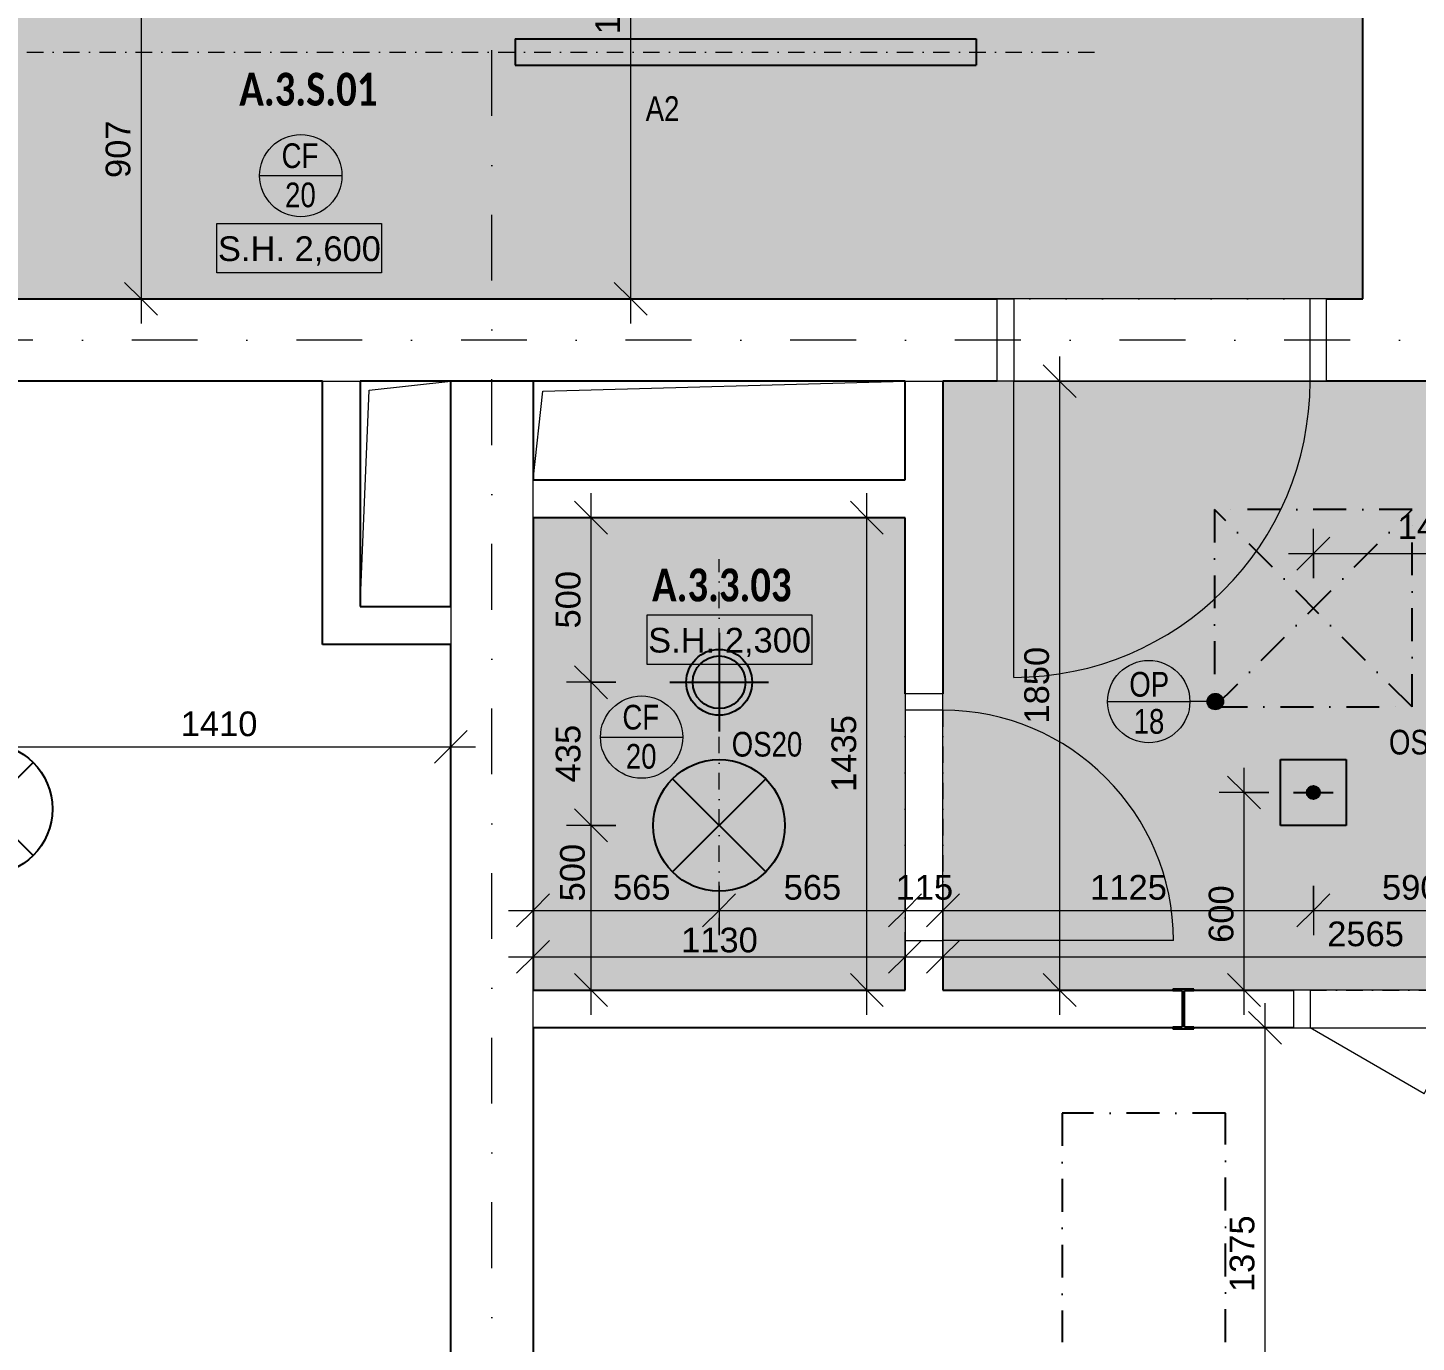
# Model space of a CAD drawing. Header units: millimetres. Extents: x -2236 to 45464, y -3604 to 14792.
# Drawn here: x 14790 to 19008, y 3805 to 7799 of the extents above; entities that cross this region are included whole.
import ezdxf

# ---------------------------------------------------------------- set-up
doc = ezdxf.new("R2010")
doc.units = ezdxf.units.MM
for name, pattern in [('ABMV_DashDot_2_2mm-S0_6mm', [110, 50, -30, 0, -30]), ('HA_DashDot_10mm-S3mm', [500, 200, -150, 0, -150]), ('HA_DashDot_2_2mm-S0_6mm', [110, 50, -30, 0, -30]), ('HA_DashDot_4mm-S1mm', [200, 100, -50, 0, -50])]:
    doc.linetypes.add(name, pattern=pattern)
for name, color, linetype, lineweight in [('A-____-____-DIMS', 9, 'Continuous', 5), ('A-____-____-DIMS-50', 9, 'Continuous', 5), ('A-AREA-____-IDEN', 9, 'Continuous', 9), ('A-CLNG-____-IDEN', 9, 'Continuous', 9), ('A-CLNG-____-PATT', 9, 'Continuous', 9), ('A-DETL-____-OTLN', 9, 'Continuous', 25), ('A-DETL-____-THIN', 9, 'Continuous', 9), ('A-DETL-GENF-OTLN', 9, 'Continuous', 9), ('A-DOOR-____-MCUT', 9, 'HA_DashDot_2_2mm-S0_6mm', 9), ('A-DOOR-____-OTLN', 9, 'Continuous', 9), ('A-DOOR-FRAM-OTLN', 9, 'Continuous', 9), ('A-FLOR-____-OVHD', 9, 'HA_DashDot_4mm-S1mm', 25), ('A-GENM-____-IDEN', 9, 'Continuous', 9), ('A-GENM-____-OTLN', 9, 'Continuous', 9), ('A-WALL-____-MCUT', 9, 'Continuous', 9), ('E-LITE-EQPM-IDEN', 9, 'Continuous', 9), ('E-LITE-EQPM-OTLN', 9, 'Continuous', 9), ('G-____-____-DIMS', 9, 'Continuous', 5), ('I-WALL-____-MCUT', 9, 'Continuous', 25), ('M-HVAC-CDFF-OTLN', 9, 'Continuous', 9), ('S-COLS-____-MCUT', 9, 'Continuous', 25), ('S-COLS-____-OTLN', 9, 'Continuous', 9), ('S-GRID-____-OTLN', 9, 'Continuous', 5)]:
    doc.layers.add(name, color=color, linetype=linetype, lineweight=lineweight)
doc.styles.add('Arial_1', font='arial.ttf', dxfattribs={"height": 75})
doc.styles.add('Arial_2', font='arial.ttf', dxfattribs={"width": 0.8, "height": 75})
doc.styles.add('Calibri_B', font='calibrib.ttf', dxfattribs={"width": 0.8, "height": 100})
doc.dimstyles.new('Inner_Dimensions', dxfattribs={"dimscale": 304.8, "dimtxt": 76.519455, "dimasz": 0.328084, "dimexe": 0.246063, "dimexo": 0.0625, "dimgap": 0.032808, "dimtad": 1, "dimdec": 0, "dimzin": 0, "dimdsep": 46, "dimtxsty": 'Arial_1', "dimblk1": 'OBLIQUE', "dimblk2": 'OBLIQUE', "dimsah": 1, "dimcen": 0.09, "dimdle": 0.246063, "dimazin": 0, "dimtfac": 1, "dimtdec": 4, "dimtix": 1, "dimtmove": 2, "dimatfit": 3, "dimfxl": 0.246063, "dimfxlon": 1, "dimtvp": 1, "dimtolj": 1, "dimtzin": 0, "dimlwd": 9, "dimlwe": 9, "dimarcsym": 2})
doc.dimstyles.new('Inner_Dimensions_1', dxfattribs={"dimscale": 304.8, "dimtxt": 76.519455, "dimasz": 0.328084, "dimexe": 0.246063, "dimexo": 0.0625, "dimgap": 0.032808, "dimtad": 1, "dimdec": 0, "dimzin": 0, "dimdsep": 46, "dimtxsty": 'Arial_1', "dimblk1": 'OBLIQUE', "dimblk2": 'OBLIQUE', "dimsah": 1, "dimcen": 0.09, "dimdle": 0.246063, "dimazin": 0, "dimtfac": 1, "dimtdec": 4, "dimtix": 1, "dimtmove": 0, "dimatfit": 3, "dimfxl": 0.246063, "dimfxlon": 1, "dimtvp": 1, "dimtolj": 1, "dimtzin": 0, "dimlwd": 9, "dimlwe": 9, "dimarcsym": 2})

# ---------------------------------------------------------------- blocks, each defined once
blk = doc.blocks.new('HA_DR_Double_Swing_Solid - In_BJ_1200x2100_800-2099675-DSP_3NP-A')
at = {"layer": 'A-DOOR-____-MCUT'}
for p, q in [((-600, 57.5), (600, 57.5)), ((-600, -57.5), (600, -57.5))]:
    blk.add_line(p, q, dxfattribs=at)
at = {"layer": 'A-DOOR-____-OTLN', "lineweight": 5}
for p, q in [((-253.6, -257.5), (-600, -57.5)), ((600, -857.5), (600, -57.5))]:
    blk.add_line(p, q, dxfattribs=at)
for centre, radius, start, end in [((-600, -57.5), 400, 330, 0), ((600, -57.5), 800, 180, 270)]:
    blk.add_arc(centre, radius, start, end, dxfattribs=at)
at = {"layer": 'A-DOOR-FRAM-OTLN'}
for p, q in [((-600, 57.5), (-650, 57.5)), ((-650, 57.5), (-650, -57.5)), ((600, 57.5), (-600, 57.5)), ((-600, 57.5), (-600, -57.5)), ((600, -57.5), (600, 57.5)), ((600, 57.5), (650, 57.5)), ((650, 57.5), (650, -57.5)), ((-650, -57.5), (-600, -57.5)), ((-600, -57.5), (600, -57.5)), ((650, -57.5), (600, -57.5))]:
    blk.add_line(p, q, dxfattribs=at)
blk = doc.blocks.new('HA_DR_Single_Swing_Solid - In_BJ_900x2100_Vstupni-2215773-DSP_3NP-A')
at = {"layer": 'A-DOOR-____-MCUT'}
for p, q in [((-450, 125), (450, 125)), ((-450, -125), (450, -125))]:
    blk.add_line(p, q, dxfattribs=at)
at = {"layer": 'A-DOOR-____-OTLN', "lineweight": 5}
blk.add_line((450, 1025), (450, 125), dxfattribs=at)
at = {"layer": 'A-DOOR-____-OTLN'}
for p, q in [((-500, 125), (500, 125)), ((-500, -125), (500, -125))]:
    blk.add_line(p, q, dxfattribs=at)
at = {"layer": 'A-DOOR-____-OTLN', "lineweight": 5}
blk.add_arc((450, 125), 900, 90, 180, dxfattribs=at)
at = {"layer": 'A-DOOR-FRAM-OTLN'}
for p, q in [((-500, 125), (-500, -125)), ((-450, 125), (-500, 125)), ((-450, 125), (-450, -125)), ((450, 125), (-450, 125)), ((450, -125), (450, 125)), ((450, 125), (500, 125)), ((500, 125), (500, -125)), ((-500, -125), (-450, -125)), ((-450, -125), (450, -125)), ((500, -125), (450, -125))]:
    blk.add_line(p, q, dxfattribs=at)
blk = doc.blocks.new('HA_DR_Single_Swing_Solid - In_BJ_700x2100-2215784-DSP_3NP-A')
at = {"layer": 'A-DOOR-____-MCUT'}
for p, q in [((-350, 57.5), (350, 57.5)), ((-350, -57.5), (350, -57.5))]:
    blk.add_line(p, q, dxfattribs=at)
at = {"layer": 'A-DOOR-____-OTLN', "lineweight": 5}
blk.add_line((350, 757.5), (350, 57.5), dxfattribs=at)
blk.add_arc((350, 57.5), 700, 90, 180, dxfattribs=at)
at = {"layer": 'A-DOOR-FRAM-OTLN'}
for p, q in [((-400, 57.5), (-400, -57.5)), ((-350, 57.5), (-400, 57.5)), ((-350, 57.5), (-350, -57.5)), ((350, 57.5), (-350, 57.5)), ((350, -57.5), (350, 57.5)), ((350, 57.5), (400, 57.5)), ((400, 57.5), (400, -57.5)), ((-400, -57.5), (-350, -57.5)), ((-350, -57.5), (350, -57.5)), ((400, -57.5), (350, -57.5))]:
    blk.add_line(p, q, dxfattribs=at)
blk = doc.blocks.new('HA_GM_Shaft_Rectangle - Default-2065186-DSP_3NP-A')
at = {"layer": 'A-DETL-GENF-OTLN'}
for p, q in [((27.5, -27.5), (275, 0)), ((0, -685), (27.5, -27.5))]:
    blk.add_line(p, q, dxfattribs=at)
at = {"layer": 'A-GENM-____-OTLN'}
for p, q in [((0, -685), (0, 0)), ((0, 0), (275, 0)), ((275, 0), (275, -685)), ((275, -685), (0, -685))]:
    blk.add_line(p, q, dxfattribs=at)
blk = doc.blocks.new('HA_GM_Shaft_Rectangle - Default-2065187-DSP_3NP-A')
at = {"layer": 'A-DETL-GENF-OTLN'}
for p, q in [((30, -30), (1130, 0)), ((0, -300), (30, -30))]:
    blk.add_line(p, q, dxfattribs=at)
at = {"layer": 'A-GENM-____-OTLN'}
for p, q in [((0, -300), (0, 0)), ((0, 0), (1130, 0)), ((1130, 0), (1130, -300)), ((1130, -300), (0, -300))]:
    blk.add_line(p, q, dxfattribs=at)
blk = doc.blocks.new('HA_LF_GenericSymbol - OS23_pokoj-1621429-DSP_3NP-A')
at = {"layer": 'E-LITE-EQPM-OTLN', "color": 11, "lineweight": 25}
for p, q in [((141.4, 141.4), (-141.4, -141.4)), ((-141.4, 141.4), (141.4, -141.4))]:
    blk.add_line(p, q, dxfattribs=at)
blk.add_circle((0, 0), 200, dxfattribs=at)
blk = doc.blocks.new('HA_LF_GenericSymbol_Linear - svitidlo 1400x80_os10-1866153-DSP_3NP-A')
at = {"layer": 'E-LITE-EQPM-OTLN', "color": 11, "lineweight": 25}
for p, q in [((40, 700), (-40, 700)), ((-40, 700), (-40, -700)), ((40, 700), (40, -700)), ((40, -700), (-40, -700))]:
    blk.add_line(p, q, dxfattribs=at)
blk = doc.blocks.new('HA_LF_GenericSymbol - OS20_chodby-2043339-DSP_3NP-A')
at = {"layer": 'E-LITE-EQPM-OTLN', "color": 11, "lineweight": 25}
for p, q in [((141.4, 141.4), (-141.4, -141.4)), ((-141.4, 141.4), (141.4, -141.4))]:
    blk.add_line(p, q, dxfattribs=at)
blk.add_circle((0, 0), 200, dxfattribs=at)
blk = doc.blocks.new('HA_sCO_I_Parallel - IPE 120-2148389-DSP_3NP-A')
at = {"layer": 'S-COLS-____-MCUT'}
for p, q in [((32, 60), (-32, 60)), ((-32, 60), (-32, 55.6)), ((-32, 55.6), (-3.15, 55.6)), ((-3.15, 55.6), (-3.15, -55.6)), ((3.15, 55.6), (32, 55.6)), ((3.15, -55.6), (3.15, 55.6)), ((32, 55.6), (32, 60)), ((-32, -55.6), (-32, -60)), ((-3.15, -55.6), (-32, -55.6)), ((-32, -60), (32, -60)), ((32, -55.6), (3.15, -55.6)), ((32, -60), (32, -55.6))]:
    blk.add_line(p, q, dxfattribs=at)
blk = doc.blocks.new('HA_VZT_GenericSymbol - Default-2029965-DSP_3NP-A')
at = {"layer": 'M-HVAC-CDFF-OTLN', "color": 92, "lineweight": 25}
for p, q in [((0, 150), (0, -150)), ((-150, 0), (150, 0))]:
    blk.add_line(p, q, dxfattribs=at)
for radius in [100, 80]:
    blk.add_circle((0, 0), radius, dxfattribs=at)
blk = doc.blocks.new('DIMBLOCK23-DSP_3NP-A')
at = {"layer": 'A-____-____-DIMS-50', "lineweight": 9}
for p, q in [((16325, 5192), (16325, 5042)), ((16325, 5117), (16325, 5192)), ((16890, 5192), (16890, 5042)), ((16890, 5117), (16890, 5192)), ((16325, 5117), (16375, 5167)), ((16890, 5117), (16940, 5167)), ((16250, 5117), (16890, 5117)), ((16325, 5117), (16275, 5067)), ((16890, 5117), (16840, 5067))]:
    blk.add_line(p, q, dxfattribs=at)
at = {"layer": 'A-____-____-DIMS-50', "color": 0, "lineweight": 9, "insert": (16567.6, 5224.4), "char_height": 75, "width": 207.662, "attachment_point": 1, "line_spacing_factor": 0.941778, "style": 'Arial_1'}
blk.add_mtext('565', dxfattribs=at)
blk = doc.blocks.new('_Oblique')
at = {"color": 0, "linetype": 'ByBlock', "lineweight": -2}
blk.add_line((-0.5, -0.5), (0.5, 0.5), dxfattribs=at)
blk = doc.blocks.new('DIMBLOCK24-DSP_3NP-A')
at = {"layer": 'A-____-____-DIMS-50', "lineweight": 9}
for p, q in [((16890, 5192), (16890, 5042)), ((16890, 5117), (16890, 5192)), ((17455, 5192), (17455, 5042)), ((17455, 5117), (17455, 5192)), ((16890, 5117), (16940, 5167)), ((17455, 5117), (17505, 5167)), ((16890, 5117), (16840, 5067)), ((16890, 5117), (17455, 5117)), ((17455, 5117), (17405, 5067))]:
    blk.add_line(p, q, dxfattribs=at)
at = {"layer": 'A-____-____-DIMS-50', "color": 0, "lineweight": 9, "insert": (17086, 5224.4), "char_height": 75, "width": 207.662, "attachment_point": 1, "line_spacing_factor": 0.941778, "style": 'Arial_1'}
blk.add_mtext('565', dxfattribs=at)
blk = doc.blocks.new('DIMBLOCK25-DSP_3NP-A')
at = {"layer": 'A-____-____-DIMS-50', "lineweight": 9}
for p, q in [((17455, 5192), (17455, 5042)), ((17455, 5117), (17455, 5192)), ((17570, 5192), (17570, 5042)), ((17570, 5117), (17570, 5192)), ((17455, 5117), (17505, 5167)), ((17570, 5117), (17620, 5167)), ((17455, 5117), (17405, 5067)), ((17455, 5117), (17570, 5117)), ((17570, 5117), (17520, 5067))]:
    blk.add_line(p, q, dxfattribs=at)
at = {"layer": 'A-____-____-DIMS-50', "color": 0, "lineweight": 9, "insert": (17426, 5224.4), "char_height": 75, "width": 207.662, "attachment_point": 1, "line_spacing_factor": 0.941778, "style": 'Arial_1'}
blk.add_mtext('115', dxfattribs=at)
blk = doc.blocks.new('DIMBLOCK26-DSP_3NP-A')
at = {"layer": 'A-____-____-DIMS-50', "lineweight": 9}
for p, q in [((17570, 5192), (17570, 5042)), ((17570, 5117), (17570, 5192)), ((18695, 5192), (18695, 5042)), ((18695, 5117), (18695, 5192)), ((17570, 5117), (17620, 5167)), ((18695, 5117), (18745, 5167)), ((17570, 5117), (17520, 5067)), ((17570, 5117), (18695, 5117)), ((18695, 5117), (18645, 5067))]:
    blk.add_line(p, q, dxfattribs=at)
at = {"layer": 'A-____-____-DIMS-50', "color": 0, "lineweight": 9, "insert": (18017.1, 5224.4), "char_height": 75, "width": 276.883, "attachment_point": 1, "line_spacing_factor": 0.941778, "style": 'Arial_1'}
blk.add_mtext('1125', dxfattribs=at)
blk = doc.blocks.new('DIMBLOCK27-DSP_3NP-A')
at = {"layer": 'A-____-____-DIMS-50', "lineweight": 9}
for p, q in [((18695, 5192), (18695, 5042)), ((18695, 5117), (18695, 5192)), ((19285, 5192), (19285, 5042)), ((19285, 5117), (19285, 5192)), ((18695, 5117), (18745, 5167)), ((19285, 5117), (19335, 5167)), ((18695, 5117), (18645, 5067)), ((18695, 5117), (19285, 5117)), ((19285, 5117), (19235, 5067))]:
    blk.add_line(p, q, dxfattribs=at)
at = {"layer": 'A-____-____-DIMS-50', "color": 0, "lineweight": 9, "insert": (18903.5, 5224.4), "char_height": 75, "width": 207.662, "attachment_point": 1, "line_spacing_factor": 0.941778, "style": 'Arial_1'}
blk.add_mtext('590', dxfattribs=at)
blk = doc.blocks.new('HA_Tag_Ceiling - Group _ Type Mark-1591810-DSP_3NP-A')
at = {"layer": 'A-CLNG-____-IDEN'}
blk.add_line((-2.5, 0), (2.5, 0), dxfattribs=at)
blk.add_circle((0, 0), 2.5, dxfattribs=at)
blk = doc.blocks.new('DIMBLOCK58-DSP_3NP-A')
at = {"layer": 'A-____-____-DIMS-50', "lineweight": 9}
for p, q in [((14665, 5688.9), (14665, 5538.9)), ((14665, 5613.9), (14665, 5688.9)), ((14665, 5613.9), (14715, 5663.9)), ((16075, 5688.9), (16075, 5538.9)), ((16075, 5613.9), (16075, 5688.9)), ((16075, 5613.9), (16125, 5663.9)), ((14665, 5613.9), (14615, 5563.9)), ((14665, 5613.9), (16150, 5613.9)), ((16075, 5613.9), (16025, 5563.9))]:
    blk.add_line(p, q, dxfattribs=at)
at = {"layer": 'A-____-____-DIMS-50', "color": 0, "lineweight": 9, "insert": (15254.6, 5721.3), "char_height": 75, "width": 276.883, "attachment_point": 1, "line_spacing_factor": 0.941778, "style": 'Arial_1'}
blk.add_mtext('1410', dxfattribs=at)
blk = doc.blocks.new('DIMBLOCK68-DSP_3NP-A')
at = {"layer": 'A-____-____-DIMS-50', "lineweight": 9}
for p, q in [((18548.2, 4760), (18498.2, 4810)), ((18548.2, 3385), (18548.2, 4835)), ((18473.2, 4760), (18623.2, 4760)), ((18548.2, 4760), (18473.2, 4760)), ((18548.2, 4760), (18598.2, 4710)), ((18548.2, 3385), (18498.2, 3435)), ((18623.2, 3385), (18473.2, 3385)), ((18548.2, 3385), (18598.2, 3335)), ((18548.2, 3385), (18623.2, 3385))]:
    blk.add_line(p, q, dxfattribs=at)
at = {"layer": 'A-____-____-DIMS-50', "color": 0, "lineweight": 9, "insert": (18440.8, 3957.1), "char_height": 75, "width": 276.883, "attachment_point": 1, "rotation": 90, "line_spacing_factor": 0.941778, "style": 'Arial_1'}
blk.add_mtext('1375', dxfattribs=at)
blk = doc.blocks.new('HA_TAG_GM_Products - Generic-588599-DSP_3NP-A')
at = {"layer": 'A-GENM-____-IDEN'}
blk.add_line((-2.5, 0), (2.5, 0), dxfattribs=at)
blk.add_circle((0, 0), 2.5, dxfattribs=at)
blk = doc.blocks.new('Spot Elevations - Generic-448778-DSP_3NP-A')
at = {"layer": 'G-____-____-DIMS', "lineweight": 9}
for p, q in [((-5, 0), (-5, 3)), ((-5, 3), (5, 3)), ((5, 3), (5, 0)), ((5, 0), (-5, 0))]:
    blk.add_line(p, q, dxfattribs=at)
blk = doc.blocks.new('DIMBLOCK86-DSP_3NP-A')
at = {"layer": 'A-____-____-DIMS-50', "lineweight": 9}
for p, q in [((18695, 6125.9), (18695, 6275.9)), ((18695, 6200.9), (18745, 6250.9)), ((20135, 6275.9), (20135, 6125.9)), ((20135, 6200.9), (20135, 6275.9)), ((20135, 6200.9), (20185, 6250.9)), ((18620, 6200.9), (20210, 6200.9)), ((18695, 6200.9), (18645, 6150.9)), ((18695, 6200.9), (18695, 6125.9)), ((20135, 6200.9), (20085, 6150.9))]:
    blk.add_line(p, q, dxfattribs=at)
at = {"layer": 'A-____-____-DIMS-50', "color": 0, "lineweight": 9, "insert": (18951.2, 6320.5), "char_height": 75, "width": 276.883, "attachment_point": 1, "line_spacing_factor": 0.941778, "style": 'Arial_1'}
blk.add_mtext('1440', dxfattribs=at)
blk = doc.blocks.new('DIMBLOCK88-DSP_3NP-A')
at = {"layer": 'A-____-____-DIMS-50', "lineweight": 9}
for p, q in [((18484.4, 5475.1), (18434.4, 5525.1)), ((18484.4, 4800), (18484.4, 5550.1)), ((18559.4, 5475.1), (18409.4, 5475.1)), ((18484.4, 5475.1), (18534.4, 5425.1)), ((18484.4, 5475.1), (18559.4, 5475.1)), ((18484.4, 4875), (18434.4, 4925)), ((18559.4, 4875), (18409.4, 4875)), ((18484.4, 4875), (18534.4, 4825)), ((18484.4, 4875), (18559.4, 4875))]:
    blk.add_line(p, q, dxfattribs=at)
at = {"layer": 'A-____-____-DIMS-50', "color": 0, "lineweight": 9, "insert": (18377.1, 5018.2), "char_height": 75, "width": 207.662, "attachment_point": 1, "rotation": 90, "line_spacing_factor": 0.941778, "style": 'Arial_1'}
blk.add_mtext('600', dxfattribs=at)
blk = doc.blocks.new('DIMBLOCK99-DSP_3NP-A')
at = {"layer": 'A-____-____-DIMS-50', "lineweight": 9}
for p, q in [((15134, 7882.5), (15084, 7932.5)), ((15209, 7882.5), (15059, 7882.5)), ((15134, 7882.5), (15134, 6900)), ((15134, 7882.5), (15184, 7832.5)), ((15134, 7882.5), (15209, 7882.5)), ((15134, 6975), (15084, 7025)), ((15209, 6975), (15059, 6975)), ((15134, 6975), (15184, 6925)), ((15134, 6975), (15209, 6975))]:
    blk.add_line(p, q, dxfattribs=at)
at = {"layer": 'A-____-____-DIMS-50', "color": 0, "lineweight": 9, "insert": (15026.6, 7342.2), "char_height": 75, "width": 207.662, "attachment_point": 1, "rotation": 90, "line_spacing_factor": 0.941778, "style": 'Arial_1'}
blk.add_mtext('907', dxfattribs=at)
blk = doc.blocks.new('DIMBLOCK123-DSP_3NP-A')
at = {"layer": 'A-____-____-DIMS-50', "lineweight": 9}
for p, q in [((16501.2, 5375), (16451.2, 5425)), ((16576.2, 5375), (16426.2, 5375)), ((16501.2, 4800), (16501.2, 5375)), ((16501.2, 5375), (16551.2, 5325)), ((16501.2, 5375), (16576.2, 5375)), ((16501.2, 4875), (16451.2, 4925)), ((16426.2, 4875), (16576.2, 4875)), ((16501.2, 4875), (16426.2, 4875)), ((16501.2, 4875), (16551.2, 4825))]:
    blk.add_line(p, q, dxfattribs=at)
at = {"layer": 'A-____-____-DIMS-50', "color": 0, "lineweight": 9, "insert": (16406.8, 5144.3), "char_height": 75, "width": 207.662, "attachment_point": 1, "rotation": 90, "line_spacing_factor": 0.941778, "style": 'Arial_1'}
blk.add_mtext('500', dxfattribs=at)
blk = doc.blocks.new('DIMBLOCK124-DSP_3NP-A')
at = {"layer": 'A-____-____-DIMS-50', "lineweight": 9}
for p, q in [((16501.2, 5810), (16451.2, 5860)), ((16576.2, 5810), (16426.2, 5810)), ((16501.2, 5375), (16501.2, 5810)), ((16501.2, 5810), (16551.2, 5760)), ((16501.2, 5810), (16576.2, 5810)), ((16501.2, 5375), (16451.2, 5425)), ((16576.2, 5375), (16426.2, 5375)), ((16501.2, 5375), (16551.2, 5325)), ((16501.2, 5375), (16576.2, 5375))]:
    blk.add_line(p, q, dxfattribs=at)
at = {"layer": 'A-____-____-DIMS-50', "color": 0, "lineweight": 9, "insert": (16393.8, 5506), "char_height": 75, "width": 207.662, "attachment_point": 1, "rotation": 90, "line_spacing_factor": 0.941778, "style": 'Arial_1'}
blk.add_mtext('435', dxfattribs=at)
blk = doc.blocks.new('DIMBLOCK125-DSP_3NP-A')
at = {"layer": 'A-____-____-DIMS-50', "lineweight": 9}
for p, q in [((16501.2, 5810), (16501.2, 6385)), ((16501.2, 6310), (16451.2, 6360)), ((16426.2, 6310), (16576.2, 6310)), ((16501.2, 6310), (16426.2, 6310)), ((16501.2, 6310), (16551.2, 6260)), ((16501.2, 5810), (16451.2, 5860)), ((16576.2, 5810), (16426.2, 5810)), ((16501.2, 5810), (16551.2, 5760)), ((16501.2, 5810), (16576.2, 5810))]:
    blk.add_line(p, q, dxfattribs=at)
at = {"layer": 'A-____-____-DIMS-50', "color": 0, "lineweight": 9, "insert": (16393.8, 5973.5), "char_height": 75, "width": 207.662, "attachment_point": 1, "rotation": 90, "line_spacing_factor": 0.941778, "style": 'Arial_1'}
blk.add_mtext('500', dxfattribs=at)
blk = doc.blocks.new('DIMBLOCK137-DSP_3NP-A')
at = {"layer": 'A-____-____-DIMS-50', "lineweight": 9}
for p, q in [((16621.4, 8475), (16571.4, 8525)), ((16696.4, 8475), (16546.4, 8475)), ((16621.4, 6900), (16621.4, 8475)), ((16621.4, 8475), (16671.4, 8425)), ((16621.4, 8475), (16696.4, 8475)), ((16621.4, 6975), (16571.4, 7025)), ((16546.4, 6975), (16696.4, 6975)), ((16621.4, 6975), (16546.4, 6975)), ((16621.4, 6975), (16671.4, 6925))]:
    blk.add_line(p, q, dxfattribs=at)
at = {"layer": 'A-____-____-DIMS-50', "color": 0, "lineweight": 9, "insert": (16514, 7778.9), "char_height": 75, "width": 276.883, "attachment_point": 1, "rotation": 90, "line_spacing_factor": 0.941778, "style": 'Arial_1'}
blk.add_mtext('1500', dxfattribs=at)
blk = doc.blocks.new('DIMBLOCK146-DSP_3NP-A')
at = {"layer": 'A-____-____-DIMS-50', "lineweight": 9}
for p, q in [((16325, 5050.7), (16325, 4900.7)), ((16325, 4975.7), (16325, 5050.7)), ((16325, 4975.7), (16375, 5025.7)), ((17455, 5050.7), (17455, 4900.7)), ((17455, 4975.7), (17455, 5050.7)), ((17455, 4975.7), (17505, 5025.7)), ((16250, 4975.7), (17530, 4975.7)), ((16325, 4975.7), (16275, 4925.7)), ((17455, 4975.7), (17405, 4925.7))]:
    blk.add_line(p, q, dxfattribs=at)
at = {"layer": 'A-____-____-DIMS-50', "color": 0, "lineweight": 9, "insert": (16774.6, 5064.4), "char_height": 75, "width": 276.883, "attachment_point": 1, "line_spacing_factor": 0.941778, "style": 'Arial_1'}
blk.add_mtext('1130', dxfattribs=at)
blk = doc.blocks.new('DIMBLOCK147-DSP_3NP-A')
at = {"layer": 'A-____-____-DIMS-50', "lineweight": 9}
for p, q in [((17570, 5050.7), (17570, 4900.7)), ((17570, 4975.7), (17570, 5050.7)), ((17570, 4975.7), (17620, 5025.7)), ((20135, 5050.7), (20135, 4900.7)), ((20135, 4975.7), (20135, 5050.7)), ((20135, 4975.7), (20185, 5025.7)), ((17495, 4975.7), (20210, 4975.7)), ((17570, 4975.7), (17520, 4925.7)), ((20135, 4975.7), (20085, 4925.7))]:
    blk.add_line(p, q, dxfattribs=at)
at = {"layer": 'A-____-____-DIMS-50', "color": 0, "lineweight": 9, "insert": (18737.1, 5083.1), "char_height": 75, "width": 276.883, "attachment_point": 1, "line_spacing_factor": 0.941778, "style": 'Arial_1'}
blk.add_mtext('2565', dxfattribs=at)
blk = doc.blocks.new('DIMBLOCK148-DSP_3NP-A')
at = {"layer": 'A-____-____-DIMS-50', "lineweight": 9}
for p, q in [((17338.6, 4800), (17338.6, 6385)), ((17338.6, 6310), (17288.6, 6360)), ((17263.6, 6310), (17413.6, 6310)), ((17338.6, 6310), (17263.6, 6310)), ((17338.6, 6310), (17388.6, 6260)), ((17338.6, 4875), (17288.6, 4925)), ((17263.6, 4875), (17413.6, 4875)), ((17338.6, 4875), (17263.6, 4875)), ((17338.6, 4875), (17388.6, 4825))]:
    blk.add_line(p, q, dxfattribs=at)
at = {"layer": 'A-____-____-DIMS-50', "color": 0, "lineweight": 9, "insert": (17231.3, 5477.1), "char_height": 75, "width": 276.883, "attachment_point": 1, "rotation": 90, "line_spacing_factor": 0.941778, "style": 'Arial_1'}
blk.add_mtext('1435', dxfattribs=at)
blk = doc.blocks.new('DIMBLOCK149-DSP_3NP-A')
at = {"layer": 'A-____-____-DIMS-50', "lineweight": 9}
for p, q in [((17924.2, 6800), (17924.2, 4800)), ((17924.2, 6725), (17874.2, 6775)), ((17999.2, 6725), (17849.2, 6725)), ((17924.2, 6725), (17974.2, 6675)), ((17924.2, 6725), (17999.2, 6725)), ((17924.2, 4875), (17874.2, 4925)), ((17999.2, 4875), (17849.2, 4875)), ((17924.2, 4875), (17974.2, 4825)), ((17924.2, 4875), (17999.2, 4875))]:
    blk.add_line(p, q, dxfattribs=at)
at = {"layer": 'A-____-____-DIMS-50', "color": 0, "lineweight": 9, "insert": (17816.9, 5684.6), "char_height": 75, "width": 276.883, "attachment_point": 1, "rotation": 90, "line_spacing_factor": 0.941778, "style": 'Arial_1'}
blk.add_mtext('1850', dxfattribs=at)

msp = doc.modelspace()

# ---------------------------------------------------------------- hatches: boundary and pattern name
at = {"layer": 'A-CLNG-____-PATT', "lineweight": 5}
h = msp.add_hatch(color=256, dxfattribs=at)
h.paths.add_polyline_path([(10940.5, 6975), (18845, 6975), (18845, 8475), (16710, 8475), (16710, 11550), (14510, 11550), (14510, 11532.6), (14420, 11532.6), (14420, 9767.8), (10940.5, 9767.8), (10940.5, 9050), (14910.5, 9050), (14910.5, 8475), (12857.5, 8475), (12857.5, 8472.5), (12793.5, 8472.5), (12793.5, 8475), (10940.5, 8475), (10940.5, 7225)])
h.paths.add_polyline_path([(15257.5, 7882.5), (15257.5, 9037.5), (16112.5, 9037.5), (16112.5, 7882.5), (15347.7, 7882.5)])
h = msp.add_hatch(color=256, dxfattribs=at)
h.paths.add_polyline_path([(20135, 4875), (20135, 5585.5), (20132.5, 5585.5), (20132.5, 5649.5), (20135, 5649.5), (20135, 8650), (19095, 8650), (19095, 6725), (17570, 6725), (17570, 4875), (18268, 4875), (18268, 4877.5), (18332, 4877.5), (18332, 4875), (19935, 4875)])
h.paths.add_polyline_path([(18695, 5455.1), (18689.8, 5455.7), (18685, 5457.7), (18680.9, 5460.9), (18677.7, 5465.1), (18675.7, 5469.9), (18675, 5475.1), (18675.7, 5480.2), (18677.7, 5485.1), (18680.9, 5489.2), (18685, 5492.4), (18689.8, 5494.4), (18695, 5495.1), (18700.2, 5494.4), (18705, 5492.4), (18709.1, 5489.2), (18712.3, 5485.1), (18714.3, 5480.2), (18715, 5475.1), (18714.3, 5469.9), (18712.3, 5465.1), (18709.1, 5460.9), (18705, 5457.7), (18700.2, 5455.7)])
msp.add_hatch(color=256, dxfattribs=at).paths.add_polyline_path([(17455, 4875), (17455, 6310), (16325, 6310), (16325, 4875), (16907.8, 4875)])
at = {"layer": 'A-DETL-GENF-OTLN'}
msp.add_hatch(color=1, dxfattribs=at).paths.add_polyline_path([(18695, 5455.1), (18700.2, 5455.7), (18705, 5457.7), (18709.1, 5460.9), (18712.3, 5465.1), (18714.3, 5469.9), (18715, 5475.1), (18714.3, 5480.2), (18712.3, 5485.1), (18709.1, 5489.2), (18705, 5492.4), (18700.2, 5494.4), (18695, 5495.1), (18689.8, 5494.4), (18685, 5492.4), (18680.9, 5489.2), (18677.7, 5485.1), (18675.7, 5480.2), (18675, 5475.1), (18675.7, 5469.9), (18677.7, 5465.1), (18680.9, 5460.9), (18685, 5457.7), (18689.8, 5455.7)])
at = {"layer": 'A-GENM-____-IDEN'}
h = msp.add_hatch(color=256, dxfattribs=at)
edge = h.paths.add_edge_path()
edge.add_arc((18397.3, 5751.4), 25, 0, 360)

# ---------------------------------------------------------------- linework, layer by layer
at = {"layer": 'A-DETL-____-OTLN', "linetype": 'ABMV_DashDot_2_2mm-S0_6mm', "lineweight": 5}
for p, q in [((12255, 7725), (18060, 7725)), ((16890, 5044), (16890, 6184))]:
    msp.add_line(p, q, dxfattribs=at)
at = {"layer": 'A-DETL-____-OTLN'}
for p, q in [((18595, 5575.1), (18795, 5575.1)), ((18595, 5375.1), (18595, 5575.1)), ((18795, 5575.1), (18795, 5375.1)), ((18695, 5455.1), (18695, 5495.1)), ((18635, 5475.1), (18755, 5475.1)), ((18795, 5375.1), (18595, 5375.1))]:
    msp.add_line(p, q, dxfattribs=at)
msp.add_circle((18695, 5475.1), 20, dxfattribs=at)
at = {"layer": 'A-DETL-____-THIN'}
for start, end in [(0, 180), (180, 0)]:
    msp.add_arc((18695, 5475.1), 20, start, end, dxfattribs=at)
at = {"layer": 'A-FLOR-____-OVHD'}
for p, q in [((18995, 6335), (18395, 6335)), ((18395, 6335), (18395, 5735)), ((18995, 5735), (18395, 6335)), ((18395, 5735), (18995, 6335)), ((18995, 5735), (18995, 6335)), ((18395, 5735), (18995, 5735)), ((18427.7, 4501.2), (17932.3, 4501.2)), ((17932.3, 4501.2), (17932.3, 3804.8)), ((18427.7, 3804.8), (18427.7, 4501.2))]:
    msp.add_line(p, q, dxfattribs=at)
at = {"layer": 'A-GENM-____-IDEN'}
msp.add_line((18397.3, 5751.4), (18319.9, 5751.4), dxfattribs=at)
msp.add_circle((18397.3, 5751.4), 25, dxfattribs=at)
at = {"layer": 'A-WALL-____-MCUT'}
for p, q in [((15685, 6725), (15800, 6725)), ((17455, 6725), (17570, 6725)), ((16325, 6310), (16325, 6425)), ((16075, 6040), (16075, 5925)), ((16325, 4760), (16325, 4875))]:
    msp.add_line(p, q, dxfattribs=at)
at = {"layer": 'I-WALL-____-MCUT'}
for p, q in [((18845, 6975), (18845, 8475)), ((12440, 6975), (17735, 6975)), ((18735, 6975), (18845, 6975)), ((15685, 6725), (13250, 6725)), ((15685, 5925), (15685, 6725)), ((15800, 6725), (15800, 6040)), ((17455, 6725), (15800, 6725)), ((16075, 6040), (16075, 6725)), ((16325, 6725), (16325, 6425)), ((17455, 6425), (17455, 6725)), ((17570, 6725), (17570, 5775)), ((17735, 6725), (17570, 6725)), ((19095, 6725), (18735, 6725)), ((16325, 6425), (17455, 6425)), ((16325, 6310), (16325, 4875)), ((17455, 6310), (16325, 6310)), ((17455, 5775), (17455, 6310)), ((15800, 6040), (16075, 6040)), ((16075, 5925), (15685, 5925)), ((16075, 2045), (16075, 5925)), ((17455, 4875), (17455, 4975)), ((17570, 4975), (17570, 4875)), ((16325, 4875), (17455, 4875)), ((17570, 4875), (18268, 4875)), ((18332, 4875), (18635, 4875)), ((16325, 4760), (16325, 2045)), ((18268, 4760), (16325, 4760)), ((18635, 4760), (18332, 4760))]:
    msp.add_line(p, q, dxfattribs=at)
at = {"layer": 'S-GRID-____-OTLN', "linetype": 'HA_DashDot_10mm-S3mm', "lineweight": 9}
for p, q in [((16200, -1971.1), (16200, 13159.9)), ((24807.7, 6850), (-547.2, 6850))]:
    msp.add_line(p, q, dxfattribs=at)

# ---------------------------------------------------------------- block references
at = {"layer": 'A-CLNG-____-IDEN', "xscale": 49.99999999999998, "yscale": 49.99999999999998, "zscale": 49.99999999999998}
for p in [(15619.4, 7349.4), (16654.6, 5643.4)]:
    msp.add_blockref('HA_Tag_Ceiling - Group _ Type Mark-1591810-DSP_3NP-A', p, dxfattribs=at)
at = {"layer": 'A-DOOR-____-OTLN'}
for name, p, rotation in [('HA_DR_Single_Swing_Solid - In_BJ_900x2100_Vstupni-2215773-DSP_3NP-A', (18235, 6850), 180), ('HA_DR_Single_Swing_Solid - In_BJ_700x2100-2215784-DSP_3NP-A', (17512.5, 5375), 269.9999999999998)]:
    msp.add_blockref(name, p, dxfattribs=dict(at, rotation=rotation))
msp.add_blockref('HA_DR_Double_Swing_Solid - In_BJ_1200x2100_800-2099675-DSP_3NP-A', (19285, 4817.5), dxfattribs=at)
at = {"layer": 'A-GENM-____-IDEN', "xscale": 49.99999999999998, "yscale": 49.99999999999998, "zscale": 49.99999999999998}
msp.add_blockref('HA_TAG_GM_Products - Generic-588599-DSP_3NP-A', (18194.9, 5751.4), dxfattribs=at)
at = {"layer": 'A-GENM-____-OTLN', "lineweight": 5}
for name, p in [('HA_GM_Shaft_Rectangle - Default-2065186-DSP_3NP-A', (15800, 6725)), ('HA_GM_Shaft_Rectangle - Default-2065187-DSP_3NP-A', (16325, 6725))]:
    msp.add_blockref(name, p, dxfattribs=at)
at = {"layer": 'E-LITE-EQPM-OTLN', "color": 11, "lineweight": 25, "rotation": 89.9999999999999}
msp.add_blockref('HA_LF_GenericSymbol_Linear - svitidlo 1400x80_os10-1866153-DSP_3NP-A', (16970.5, 7725), dxfattribs=at)
at = {"layer": 'E-LITE-EQPM-OTLN', "color": 11, "lineweight": 25}
for name, p in [('HA_LF_GenericSymbol - OS23_pokoj-1621429-DSP_3NP-A', (14665, 5425)), ('HA_LF_GenericSymbol - OS20_chodby-2043339-DSP_3NP-A', (16890, 5375))]:
    msp.add_blockref(name, p, dxfattribs=at)
at = {"layer": 'G-____-____-DIMS', "lineweight": 9, "xscale": 49.99999999999998, "yscale": 49.99999999999998, "zscale": 49.99999999999998}
for p in [(15614.4, 7054.1), (16921.2, 5864.5)]:
    msp.add_blockref('Spot Elevations - Generic-448778-DSP_3NP-A', p, dxfattribs=at)
at = {"layer": 'M-HVAC-CDFF-OTLN', "color": 92, "lineweight": 25}
msp.add_blockref('HA_VZT_GenericSymbol - Default-2029965-DSP_3NP-A', (16890, 5810), dxfattribs=at)
at = {"layer": 'S-COLS-____-OTLN', "rotation": 180}
msp.add_blockref('HA_sCO_I_Parallel - IPE 120-2148389-DSP_3NP-A', (18300, 4817.5), dxfattribs=at)

# ---------------------------------------------------------------- texts
at = {"layer": 'A-AREA-____-IDEN', "lineweight": 5, "char_height": 100, "attachment_point": 1, "style": 'Calibri_B'}
for s, insert, width in [('A.3.S.01', (15432.4, 7662), 522.7), ('A.3.3.03', (16686.2, 6155.6), 525.907)]:
    msp.add_mtext(s, dxfattribs=dict(at, insert=insert, width=width))
at = {"layer": 'A-CLNG-____-IDEN', "lineweight": 5, "char_height": 75, "attachment_point": 1, "style": 'Arial_2'}
for s, insert, width in [('CF', (15561, 7447.5), 137.89), ('20', (15571.6, 7328.4), 115.443), ('CF', (16596.2, 5741.5), 137.89), ('20', (16606.7, 5622.5), 115.443)]:
    msp.add_mtext(s, dxfattribs=dict(at, insert=insert, width=width))
at = {"layer": 'A-GENM-____-IDEN', "lineweight": 5, "char_height": 75, "attachment_point": 1, "style": 'Arial_2'}
for s, insert, width in [('OP', (18135.9, 5841.5), 147.51), ('18', (18149.1, 5728.7), 115.443)]:
    msp.add_mtext(s, dxfattribs=dict(at, insert=insert, width=width))
at = {"layer": 'E-LITE-EQPM-IDEN', "lineweight": 5, "char_height": 75, "attachment_point": 1, "style": 'Arial_2'}
for s, insert, width in [('A2', (16666.9, 7590.6), 125.063), ('OS20', (16928.3, 5659.3), 262.953), ('OS20', (18924.6, 5665.6), 262.953)]:
    msp.add_mtext(s, dxfattribs=dict(at, insert=insert, width=width))
at = {"layer": 'G-____-____-DIMS', "lineweight": 9, "char_height": 75, "width": 592.246, "attachment_point": 1, "line_spacing_factor": 0.941778, "style": 'Arial_1'}
for s, insert in [('S.H. 2,600', (15367.6, 7165)), ('S.H. 2,300', (16674.4, 5975.4))]:
    msp.add_mtext(s, dxfattribs=dict(at, insert=insert))

# ---------------------------------------------------------------- dimensions: what is measured, and where the dimension line sits
at = {"layer": 'A-____-____-DIMS', "lineweight": 9}
for base, p1, p2, override, picture, middle in [((16621.4, 8475), (16546.4, 6975), (16696.4, 8475), {"dimpost": '<>', "dimfxl": 1507.481343}, 'DIMBLOCK137-DSP_3NP-A', (16564, 7917.4)), ((18484.4, 5475.1), (18559.4, 4875), (18559.4, 5475.1), {"dimpost": '<>', "dimfxl": 600.058018}, 'DIMBLOCK88-DSP_3NP-A', (18427.1, 5122)), ((16501.2, 5375), (16426.2, 4875), (16576.2, 5375), {"dimpost": '<>', "dimfxl": 522.015325}, 'DIMBLOCK123-DSP_3NP-A', (16456.8, 5248.2))]:
    dim = msp.add_linear_dim(base=base, p1=p1, p2=p2, angle=90, dimstyle='Inner_Dimensions', override=override, dxfattribs=at)
    dim.commit()
    dim.dimension.update_dxf_attribs({"geometry": picture, "text_midpoint": middle, "dimtype": 160, "text_rotation": 90})
for base, p1, p2, override, picture, middle in [((15133.9803, 6975), (15208.9803, 7882.4604), (15208.9803, 6975), {"dimpost": '<>', "dimfxl": 907.460368}, 'DIMBLOCK99-DSP_3NP-A', (15085.6873, 7428.7302)), ((17924.2, 4875), (17999.2, 6725), (17999.2, 4875), {"dimpost": '<>', "dimfxl": 1850}, 'DIMBLOCK149-DSP_3NP-A', (17875.9, 5800)), ((16501.2, 6310), (16576.2, 5810), (16426.2, 6310), {"dimpost": '<>', "dimfxl": 522.015325}, 'DIMBLOCK125-DSP_3NP-A', (16452.9, 6060)), ((17338.6, 6310), (17263.6, 4875), (17263.6, 6310), {"dimpost": '<>', "dimfxl": 1435}, 'DIMBLOCK148-DSP_3NP-A', (17290.3, 5592.5)), ((16501.2, 5810), (16576.2, 5375), (16576.2, 5810), {"dimpost": '<>', "dimfxl": 435}, 'DIMBLOCK124-DSP_3NP-A', (16452.9, 5592.5)), ((18548.2, 4760), (18623.2, 3385), (18473.2, 4760), {"dimpost": '<>', "dimfxl": 1383.157619}, 'DIMBLOCK68-DSP_3NP-A', (18499.8, 4072.5))]:
    dim = msp.add_linear_dim(base=base, p1=p1, p2=p2, angle=90, dimstyle='Inner_Dimensions_1', override=override, dxfattribs=at)
    dim.commit()
    dim.dimension.update_dxf_attribs({"geometry": picture, "text_midpoint": middle})
for base, p1, p2, override, picture, middle in [((20135, 6200.9), (18695, 6125.9), (20135, 6275.9), {"dimpost": '<>', "dimfxl": 1447.791421}, 'DIMBLOCK86-DSP_3NP-A', (19089.6, 6270.5)), ((16890, 5117), (16325, 5192), (16890, 5192), {"dimpost": '<>', "dimfxl": 565}, 'DIMBLOCK23-DSP_3NP-A', (16671.5, 5174.4)), ((17455, 4975.7), (16325, 5050.7), (17455, 5050.7), {"dimpost": '<>', "dimfxl": 1130}, 'DIMBLOCK146-DSP_3NP-A', (16913.1, 5014.4))]:
    dim = msp.add_linear_dim(base=base, p1=p1, p2=p2, dimstyle='Inner_Dimensions', override=override, dxfattribs=at)
    dim.commit()
    dim.dimension.update_dxf_attribs({"geometry": picture, "text_midpoint": middle, "dimtype": 160})
for base, p1, p2, override, picture, middle in [((16075, 5613.9), (14665, 5688.9), (16075, 5688.9), {"dimpost": '<>', "dimfxl": 1410}, 'DIMBLOCK58-DSP_3NP-A', (15370, 5662.2)), ((17455, 5117), (16890, 5192), (17455, 5192), {"dimpost": '<>', "dimfxl": 565}, 'DIMBLOCK24-DSP_3NP-A', (17172.5, 5165.3)), ((17570, 5117), (17455, 5192), (17570, 5192), {"dimpost": '<>', "dimfxl": 115}, 'DIMBLOCK25-DSP_3NP-A', (17512.5, 5165.3)), ((18695, 5117), (17570, 5192), (18695, 5192), {"dimpost": '<>', "dimfxl": 1125}, 'DIMBLOCK26-DSP_3NP-A', (18132.5, 5165.3)), ((19285, 5117), (18695, 5192), (19285, 5192), {"dimpost": '<>', "dimfxl": 590}, 'DIMBLOCK27-DSP_3NP-A', (18990, 5165.3)), ((20135, 4975.7), (17570, 5050.7), (20135, 5050.7), {"dimpost": '<>', "dimfxl": 2565}, 'DIMBLOCK147-DSP_3NP-A', (18852.5, 5024))]:
    dim = msp.add_linear_dim(base=base, p1=p1, p2=p2, dimstyle='Inner_Dimensions_1', override=override, dxfattribs=at)
    dim.commit()
    dim.dimension.update_dxf_attribs({"geometry": picture, "text_midpoint": middle})

doc.saveas('drawing.dxf')
